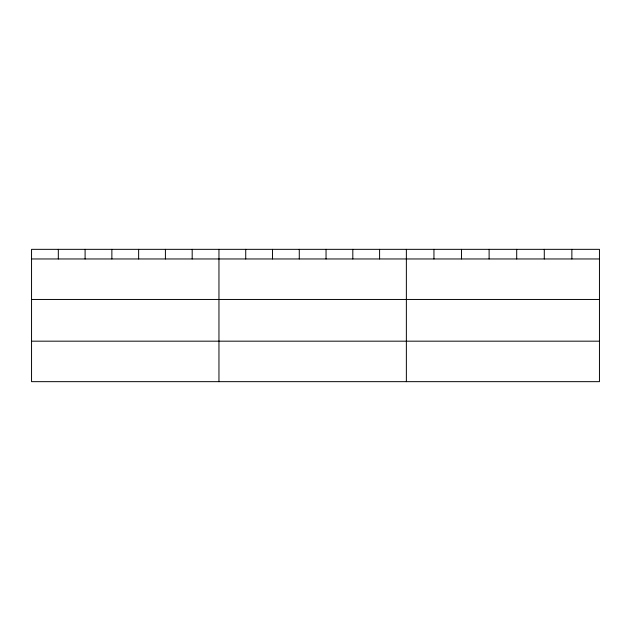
<?xml version="1.0" encoding="UTF-8"?>
<svg xmlns="http://www.w3.org/2000/svg" width="631" height="631" viewBox="0 0 631 631"><rect width="100%" height="100%" fill="white"/><g stroke="black" fill="none" stroke-linecap="round" stroke-linejoin="round"><path stroke-width="0.95" d="M599.45 299.457L599.45 249.34L31.55 249.34L31.55 381.66L599.45 381.66L599.45 299.457L31.55 299.457M31.55 258.962L599.45 258.962M31.55 341.174L599.45 341.174M571.867 249.34L571.867 258.962M544.285 249.34L544.285 258.962M516.702 249.34L516.702 258.962M489.112 249.34L489.112 258.962M461.529 249.34L461.529 258.962M433.947 249.34L433.947 258.962M406.364 249.34L406.364 381.66M379.594 249.34L379.594 258.962M352.816 249.34L352.816 258.962M326.046 249.34L326.046 258.962M299.275 249.34L299.275 258.962M272.505 249.34L272.505 258.962M245.727 249.34L245.727 258.962M218.957 249.34L218.957 381.66M192.187 249.34L192.187 258.962M165.409 249.34L165.409 258.962M138.639 249.34L138.639 258.962M111.868 249.34L111.868 258.962M85.098 249.34L85.098 258.962M58.32 249.34L58.32 258.962"/></g></svg>
